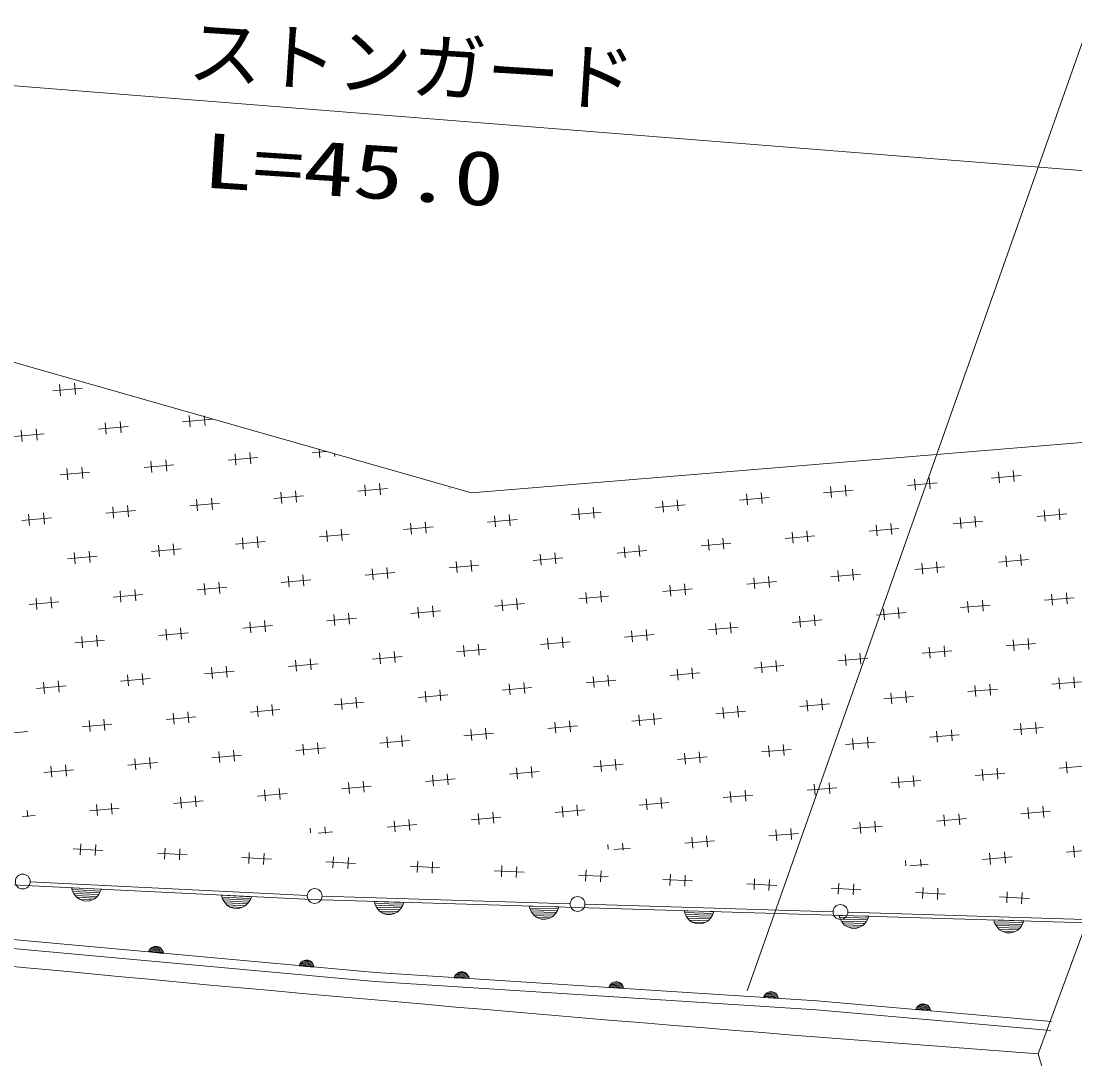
# Model space of a CAD drawing. Units: millimetres, scale not verified. Extents: x -14352 to 625648, y -196871 to 163129.
# Drawn here: x 427828 to 463173, y 61034 to 95859 of the extents above; entities that cross this region are included whole.
import ezdxf
from ezdxf.enums import TextEntityAlignment as Align

# ---------------------------------------------------------------- set-up
doc = ezdxf.new("R2010")
doc.units = ezdxf.units.MM
doc.header["$LTSCALE"] = 1000
doc.layers.add('S-BGD', color=1, linetype='Continuous', lineweight=13)
doc.layers.add('S-BGD-HTXT', color=6, linetype='Continuous', lineweight=13)
doc.styles.add('ＭＳ ゴシック', font='')
doc.styles.get('ＭＳ ゴシック').set_extended_font_data('MS Gothic')

msp = doc.modelspace()

# ---------------------------------------------------------------- linework, layer by layer
at = {"layer": 'S-BGD'}
for p, q in [((421726, 94151), (466857, 90574)), ((423833, 85473), (442932, 80031)), ((428889, 83449), (429885, 83536)), ((429154, 83286), (429121, 83660)), ((429619, 83704), (429652, 83330)), ((430686, 82001), (430653, 82374)), ((431151, 82418), (431184, 82044)), ((433238, 82410), (434235, 82497)), ((433504, 82247), (433471, 82621)), ((433974, 82609), (434002, 82291)), ((427603, 81917), (428599, 82004)), ((427868, 81754), (427836, 82128)), ((428334, 82172), (428366, 81798)), ((430421, 82163), (431417, 82251)), ((442932, 80031), (466017, 81930)), ((435036, 80962), (435003, 81335)), ((435501, 81379), (435534, 81005)), ((437588, 81371), (438060, 81412)), ((437853, 81208), (437830, 81480)), ((438345, 81329), (438351, 81252)), ((431953, 80878), (432949, 80965)), ((432218, 80715), (432185, 81089)), ((432683, 81133), (432716, 80759)), ((434771, 81124), (435767, 81212)), ((429135, 80631), (430131, 80718)), ((429400, 80469), (429368, 80842)), ((429866, 80886), (429898, 80512)), ((460376, 80526), (461372, 80613)), ((460641, 80363), (460609, 80737)), ((461107, 80780), (461139, 80407)), ((439385, 79923), (439353, 80296)), ((439851, 80340), (439884, 79966)), ((455006, 79870), (454973, 80244)), ((455471, 80287), (455504, 79914)), ((457558, 80279), (458555, 80366)), ((457824, 80117), (457791, 80490)), ((458289, 80534), (458322, 80160)), ((436303, 79839), (437299, 79926)), ((436568, 79676), (436535, 80050)), ((437033, 80093), (437066, 79720)), ((439120, 80085), (440116, 80173)), ((442203, 80169), (442200, 80199)), ((452188, 79624), (452156, 79997)), ((452654, 80041), (452686, 79667)), ((454741, 80033), (455737, 80120)), ((430932, 79183), (430900, 79557)), ((431398, 79600), (431431, 79227)), ((433485, 79592), (434481, 79679)), ((433750, 79430), (433717, 79803)), ((434216, 79847), (434248, 79473)), ((447018, 79548), (447051, 79174)), ((449105, 79539), (450102, 79627)), ((449371, 79377), (449338, 79751)), ((449836, 79794), (449869, 79421)), ((451923, 79786), (452919, 79873)), ((427850, 79099), (428846, 79186)), ((428115, 78937), (428082, 79310)), ((428580, 79354), (428613, 78980)), ((430667, 79346), (431663, 79433)), ((443735, 78884), (443703, 79257)), ((444201, 79301), (444233, 78927)), ((446288, 79293), (447284, 79380)), ((446553, 79130), (446520, 79504)), ((459356, 78831), (459323, 79205)), ((459821, 79248), (459854, 78875)), ((461908, 79240), (462904, 79327)), ((462173, 79078), (462141, 79451)), ((462639, 79495), (462671, 79121)), ((440652, 78800), (441649, 78887)), ((440918, 78637), (440885, 79011)), ((441383, 79054), (441416, 78681)), ((443470, 79046), (444466, 79134)), ((456273, 78747), (457269, 78834)), ((456538, 78584), (456505, 78958)), ((457003, 79002), (457036, 78628)), ((459090, 78994), (460087, 79081)), ((435282, 78144), (435250, 78518)), ((435748, 78561), (435780, 78188)), ((437835, 78553), (438831, 78640)), ((438100, 78391), (438067, 78764)), ((438565, 78808), (438598, 78434)), ((451368, 78509), (451401, 78135)), ((453455, 78500), (454451, 78588)), ((453720, 78338), (453688, 78712)), ((454186, 78755), (454218, 78382)), ((432199, 78060), (433196, 78147)), ((432465, 77898), (432432, 78271)), ((432930, 78315), (432963, 77941)), ((435017, 78307), (436013, 78394)), ((448085, 77845), (448052, 78218)), ((448550, 78262), (448583, 77888)), ((450637, 78254), (451634, 78341)), ((450903, 78091), (450870, 78465)), ((429382, 77814), (430378, 77901)), ((429647, 77651), (429614, 78025)), ((430112, 78068), (430145, 77695)), ((442915, 77769), (442948, 77395)), ((445002, 77761), (445998, 77848)), ((445267, 77598), (445235, 77972)), ((445733, 78015), (445765, 77642)), ((447820, 78007), (448816, 78095)), ((460623, 77708), (461619, 77795)), ((460888, 77545), (460855, 77919)), ((461353, 77963), (461386, 77589)), ((439632, 77105), (439599, 77479)), ((440097, 77522), (440130, 77149)), ((442184, 77514), (443181, 77601)), ((442450, 77352), (442417, 77725)), ((455252, 77052), (455220, 77426)), ((455718, 77470), (455751, 77096)), ((457805, 77461), (458801, 77549)), ((458070, 77299), (458037, 77673)), ((458535, 77716), (458568, 77343)), ((436549, 77021), (437545, 77108)), ((436814, 76859), (436782, 77232)), ((437280, 77276), (437312, 76902)), ((439367, 77268), (440363, 77355)), ((452170, 76968), (453166, 77056)), ((452435, 76806), (452402, 77179)), ((452900, 77223), (452933, 76849)), ((454987, 77215), (455983, 77302)), ((431179, 76366), (431146, 76739)), ((431644, 76783), (431677, 76409)), ((433732, 76775), (434728, 76862)), ((433997, 76612), (433964, 76986)), ((434462, 77029), (434495, 76656)), ((447265, 76730), (447298, 76356)), ((449352, 76722), (450348, 76809)), ((449617, 76559), (449584, 76933)), ((450082, 76976), (450115, 76603)), ((428096, 76282), (429092, 76369)), ((428361, 76119), (428329, 76493)), ((428827, 76536), (428859, 76163)), ((430914, 76528), (431910, 76615)), ((443982, 76066), (443949, 76440)), ((444447, 76483), (444480, 76110)), ((446534, 76475), (447530, 76562)), ((446799, 76313), (446767, 76686)), ((459602, 76013), (459569, 76387)), ((460068, 76431), (460100, 76057)), ((462155, 76422), (463151, 76510)), ((462420, 76260), (462387, 76634)), ((462885, 76677), (462918, 76304)), ((440899, 75982), (441895, 76069)), ((441164, 75820), (441131, 76193)), ((441630, 76237), (441662, 75863)), ((443717, 76229), (444713, 76316)), ((456519, 75929), (457516, 76017)), ((456785, 75767), (456752, 76140)), ((457250, 76184), (457283, 75810)), ((459337, 76176), (460333, 76263)), ((435529, 75327), (435496, 75700)), ((435994, 75744), (436027, 75370)), ((438081, 75736), (439077, 75823)), ((438346, 75573), (438314, 75947)), ((438812, 75990), (438845, 75617)), ((451149, 75274), (451117, 75647)), ((451615, 75691), (451647, 75317)), ((453702, 75683), (454698, 75770)), ((453967, 75520), (453934, 75894)), ((454432, 75937), (454465, 75564)), ((432446, 75243), (433442, 75330)), ((432711, 75080), (432678, 75454)), ((433177, 75497), (433209, 75124)), ((435264, 75489), (436260, 75576)), ((448332, 75027), (448299, 75401)), ((448797, 75444), (448830, 75071)), ((450884, 75436), (451880, 75523)), ((429628, 74996), (430624, 75083)), ((429893, 74833), (429861, 75207)), ((430359, 75251), (430392, 74877)), ((443162, 74951), (443194, 74578)), ((445249, 74943), (446245, 75030)), ((445514, 74781), (445481, 75154)), ((445979, 75198), (446012, 74824)), ((448066, 75190), (449063, 75277)), ((460869, 74890), (461865, 74977)), ((461134, 74728), (461102, 75101)), ((461600, 75145), (461632, 74771)), ((439879, 74288), (439846, 74661)), ((440344, 74705), (440377, 74331)), ((442431, 74697), (443427, 74784)), ((442696, 74534), (442664, 74908)), ((455499, 74235), (455466, 74608)), ((455964, 74652), (455997, 74278)), ((458051, 74644), (459048, 74731)), ((458317, 74481), (458284, 74855)), ((458782, 74898), (458815, 74525)), ((436796, 74204), (437792, 74291)), ((437061, 74041), (437028, 74415)), ((437526, 74458), (437559, 74085)), ((439613, 74450), (440610, 74537)), ((452416, 74151), (453412, 74238)), ((452681, 73988), (452649, 74362)), ((453147, 74405), (453179, 74032)), ((455234, 74397), (456230, 74484)), ((431426, 73548), (431393, 73922)), ((431891, 73965), (431924, 73592)), ((433978, 73957), (434974, 74044)), ((434243, 73794), (434211, 74168)), ((434709, 74212), (434741, 73838)), ((447511, 73912), (447544, 73539)), ((449598, 73904), (450595, 73991)), ((449864, 73742), (449831, 74115)), ((450329, 74159), (450362, 73785)), ((428343, 73464), (429339, 73551)), ((428608, 73301), (428575, 73675)), ((429073, 73719), (429106, 73345)), ((431160, 73710), (432157, 73798)), ((444228, 73249), (444196, 73622)), ((444694, 73666), (444726, 73292)), ((446781, 73658), (447777, 73745)), ((447046, 73495), (447013, 73869)), ((459849, 73196), (459816, 73569)), ((460314, 73613), (460347, 73239)), ((462401, 73605), (463397, 73692)), ((462666, 73442), (462634, 73816)), ((463132, 73859), (463164, 73486)), ((439058, 73173), (439091, 72799)), ((441145, 73165), (442142, 73252)), ((441411, 73002), (441378, 73376)), ((441876, 73419), (441909, 73046)), ((443963, 73411), (444959, 73498)), ((456766, 73112), (457762, 73199)), ((457031, 72949), (456998, 73323)), ((457496, 73366), (457529, 72993)), ((459584, 73358), (460580, 73445)), ((435775, 72509), (435743, 72882)), ((436241, 72926), (436273, 72552)), ((438328, 72918), (439324, 73005)), ((438593, 72755), (438560, 73129)), ((451396, 72456), (451363, 72830)), ((451861, 72873), (451894, 72500)), ((453948, 72865), (454944, 72952)), ((454213, 72703), (454181, 73076)), ((454679, 73120), (454711, 72746)), ((432692, 72425), (433689, 72512)), ((432958, 72262), (432925, 72636)), ((433423, 72680), (433456, 72306)), ((435510, 72671), (436506, 72759)), ((448313, 72372), (449309, 72459)), ((448578, 72210), (448545, 72583)), ((449043, 72627), (449076, 72253)), ((451131, 72619), (452127, 72706)), ((429875, 72178), (430871, 72265)), ((430140, 72016), (430107, 72389)), ((430605, 72433), (430638, 72059)), ((443408, 72134), (443441, 71760)), ((445495, 72125), (446491, 72213)), ((445760, 71963), (445728, 72337)), ((446226, 72380), (446259, 72007)), ((461116, 72073), (462112, 72160)), ((461381, 71910), (461348, 72284)), ((461846, 72327), (461879, 71954)), ((427057, 71932), (428053, 72019)), ((440125, 71470), (440092, 71843)), ((440591, 71887), (440623, 71513)), ((442678, 71879), (443674, 71966)), ((442943, 71716), (442910, 72090)), ((455746, 71417), (455713, 71791)), ((456211, 71834), (456244, 71461)), ((458298, 71826), (459294, 71913)), ((458563, 71664), (458530, 72037)), ((459029, 72081), (459061, 71707)), ((437042, 71386), (438038, 71473)), ((437307, 71223), (437275, 71597)), ((437773, 71641), (437806, 71267)), ((439860, 71632), (440856, 71720)), ((452663, 71333), (453659, 71420)), ((452928, 71171), (452895, 71544)), ((453393, 71588), (453426, 71214)), ((455480, 71580), (456477, 71667)), ((431672, 70730), (431639, 71104)), ((432138, 71147), (432170, 70774)), ((434225, 71139), (435221, 71226)), ((434490, 70977), (434457, 71350)), ((434955, 71394), (434988, 71020)), ((447293, 70677), (447260, 71051)), ((447758, 71095), (447791, 70721)), ((449845, 71086), (450841, 71174)), ((450110, 70924), (450077, 71298)), ((450576, 71341), (450608, 70968)), ((428589, 70646), (429585, 70733)), ((428854, 70484), (428822, 70857)), ((429320, 70901), (429353, 70527)), ((431407, 70893), (432403, 70980)), ((444475, 70431), (444442, 70804)), ((444940, 70848), (444973, 70474)), ((447027, 70840), (448024, 70927)), ((460095, 70378), (460063, 70752)), ((460561, 70795), (460593, 70422)), ((462648, 70787), (463644, 70874)), ((462913, 70625), (462880, 70998)), ((439305, 70355), (439338, 69981)), ((441392, 70347), (442388, 70434)), ((441657, 70184), (441625, 70558)), ((442123, 70602), (442155, 70228)), ((444210, 70593), (445206, 70681)), ((457012, 70294), (458009, 70381)), ((457278, 70132), (457245, 70505)), ((457743, 70549), (457776, 70175)), ((459830, 70541), (460826, 70628)), ((436022, 69691), (435989, 70065)), ((436487, 70108), (436520, 69735)), ((438574, 70100), (439571, 70187)), ((438840, 69938), (438807, 70311)), ((451642, 69638), (451610, 70012)), ((452108, 70056), (452140, 69682)), ((454195, 70047), (455191, 70135)), ((454460, 69885), (454427, 70259)), ((454925, 70302), (454958, 69929)), ((432939, 69607), (433935, 69694)), ((433204, 69445), (433172, 69818)), ((433670, 69862), (433702, 69488)), ((435757, 69854), (436753, 69941)), ((448559, 69554), (449556, 69642)), ((448825, 69392), (448792, 69765)), ((449290, 69809), (449323, 69435)), ((451377, 69801), (452373, 69888)), ((428034, 69369), (428053, 69153)), ((430121, 69361), (431118, 69448)), ((430387, 69198), (430354, 69572)), ((430852, 69615), (430885, 69242)), ((443655, 69316), (443687, 68942)), ((445742, 69308), (446738, 69395)), ((446007, 69145), (445974, 69519)), ((446472, 69562), (446505, 69189)), ((461362, 69255), (462358, 69342)), ((461627, 69093), (461595, 69466)), ((462093, 69510), (462125, 69136)), ((427864, 69163), (428300, 69201)), ((440372, 68652), (440339, 69026)), ((440837, 69069), (440870, 68696)), ((442924, 69061), (443920, 69148)), ((443189, 68899), (443157, 69272)), ((455992, 68599), (455959, 68973)), ((456457, 69017), (456490, 68643)), ((458545, 69008), (459541, 69096)), ((458810, 68846), (458777, 69220)), ((459275, 69263), (459308, 68890)), ((437535, 68626), (437521, 68779)), ((437787, 68612), (438285, 68655)), ((438019, 68823), (438039, 68598)), ((440106, 68815), (441103, 68902)), ((452909, 68515), (453905, 68603)), ((453174, 68353), (453142, 68726)), ((453640, 68770), (453672, 68396)), ((455727, 68762), (456723, 68849)), ((429815, 67882), (429834, 68256)), ((430334, 68230), (430314, 67856)), ((447521, 68071), (447506, 68233)), ((448004, 68277), (448025, 68043)), ((450092, 68269), (451088, 68356)), ((450357, 68106), (450324, 68480)), ((450822, 68523), (450855, 68150)), ((430574, 68033), (429575, 68085)), ((433398, 67886), (432400, 67938)), ((432639, 67735), (432659, 68110)), ((433158, 68084), (433139, 67709)), ((435464, 67588), (435483, 67963)), ((435983, 67937), (435963, 67562)), ((447711, 68061), (448270, 68109)), ((460342, 67560), (460309, 67934)), ((460807, 67978), (460840, 67604)), ((462894, 67969), (463890, 68057)), ((463159, 67807), (463127, 68181)), ((436223, 67739), (435224, 67791)), ((439048, 67592), (438049, 67644)), ((438289, 67442), (438308, 67816)), ((438807, 67790), (438788, 67416)), ((441113, 67295), (441133, 67669)), ((441632, 67643), (441613, 67269)), ((443938, 67148), (443957, 67522)), ((457506, 67516), (457491, 67687)), ((457635, 67509), (458255, 67564)), ((457990, 67731), (458011, 67488)), ((460077, 67723), (461073, 67810)), ((417447, 67381), (437567, 66378)), ((441872, 67446), (440873, 67497)), ((444697, 67299), (443698, 67351)), ((444457, 67496), (444437, 67122)), ((447521, 67152), (446523, 67204)), ((446762, 67001), (446782, 67376)), ((447281, 67350), (447262, 66975)), ((449587, 66854), (449607, 67229)), ((450106, 67203), (450086, 66828)), ((428134, 66975), (437424, 66514)), ((450346, 67005), (449347, 67057)), ((453171, 66858), (452172, 66910)), ((452412, 66708), (452431, 67082)), ((452931, 67056), (452911, 66682)), ((455236, 66561), (455256, 66935)), ((455755, 66909), (455736, 66535)), ((429554, 66662), (429522, 66779)), ((429522, 66779), (430521, 66729)), ((430493, 66668), (429544, 66715)), ((429609, 66562), (429554, 66662)), ((429566, 66651), (430465, 66607)), ((430424, 66546), (429603, 66587)), ((429701, 66447), (429609, 66562)), ((429645, 66522), (430371, 66486)), ((430308, 66427), (429704, 66457)), ((430413, 66522), (430310, 66417)), ((430475, 66616), (430413, 66522)), ((430521, 66729), (430475, 66616)), ((434584, 66411), (434553, 66528)), ((434553, 66528), (435551, 66478)), ((435523, 66417), (434574, 66464)), ((435551, 66478), (435506, 66366)), ((437923, 66494), (446241, 66240)), ((455995, 66712), (454997, 66763)), ((458820, 66565), (457821, 66617)), ((458061, 66414), (458080, 66788)), ((458580, 66762), (458560, 66388)), ((461644, 66418), (460646, 66470)), ((460886, 66267), (460905, 66642)), ((461404, 66616), (461385, 66241)), ((429808, 66382), (429701, 66447)), ((429923, 66338), (429808, 66382)), ((429818, 66389), (430190, 66370)), ((430078, 66331), (429923, 66338)), ((430198, 66362), (430078, 66331)), ((430310, 66417), (430198, 66362)), ((434639, 66311), (434584, 66411)), ((434596, 66401), (435495, 66356)), ((435455, 66295), (434633, 66336)), ((434731, 66196), (434639, 66311)), ((434675, 66272), (435401, 66236)), ((434838, 66131), (434731, 66196)), ((435338, 66176), (434734, 66206)), ((434954, 66088), (434838, 66131)), ((434848, 66138), (435220, 66119)), ((435228, 66112), (435108, 66080)), ((435340, 66166), (435228, 66112)), ((435443, 66271), (435340, 66166)), ((435506, 66366), (435443, 66271)), ((437567, 66378), (463557, 65606)), ((439700, 66200), (439666, 66316)), ((439666, 66316), (440666, 66286)), ((440639, 66224), (439689, 66252)), ((439757, 66100), (439700, 66200)), ((439712, 66189), (440612, 66162)), ((440573, 66101), (439751, 66125)), ((439852, 65987), (439757, 66100)), ((440622, 66172), (440562, 66076)), ((440666, 66286), (440622, 66172)), ((444898, 66045), (444864, 66161)), ((444864, 66161), (445864, 66132)), ((445837, 66070), (444887, 66098)), ((445864, 66132), (445820, 66018)), ((446741, 66225), (455059, 65970)), ((439716, 63930), (418362, 65873)), ((435108, 66080), (434954, 66088)), ((439794, 66062), (440521, 66040)), ((439960, 65924), (439852, 65987)), ((440459, 65979), (439854, 65997)), ((440076, 65883), (439960, 65924)), ((439970, 65931), (440342, 65920)), ((440231, 65879), (440076, 65883)), ((440350, 65913), (440231, 65879)), ((440461, 65969), (440350, 65913)), ((440562, 66076), (440461, 65969)), ((444955, 65946), (444898, 66045)), ((444910, 66035), (445810, 66008)), ((445771, 65947), (444949, 65971)), ((445050, 65833), (444955, 65946)), ((444992, 65907), (445719, 65886)), ((445158, 65770), (445050, 65833)), ((445657, 65825), (445052, 65843)), ((445274, 65729), (445158, 65770)), ((445168, 65777), (445540, 65766)), ((445548, 65758), (445429, 65724)), ((445659, 65815), (445548, 65758)), ((445760, 65922), (445659, 65815)), ((445820, 66018), (445760, 65922)), ((450096, 65891), (450062, 66007)), ((450062, 66007), (451062, 65977)), ((451035, 65915), (450085, 65944)), ((450153, 65792), (450096, 65891)), ((450108, 65880), (451008, 65854)), ((450969, 65792), (450147, 65817)), ((450248, 65679), (450153, 65792)), ((450190, 65753), (450917, 65731)), ((450958, 65768), (450857, 65661)), ((451018, 65863), (450958, 65768)), ((451062, 65977), (451018, 65863)), ((455294, 65736), (455260, 65852)), ((455260, 65852), (456260, 65823)), ((456233, 65761), (455283, 65789)), ((455559, 65955), (463877, 65701)), ((456260, 65823), (456216, 65709)), ((445429, 65724), (445274, 65729)), ((450356, 65615), (450248, 65679)), ((450855, 65671), (450250, 65689)), ((450472, 65574), (450356, 65615)), ((450366, 65623), (450738, 65612)), ((450627, 65570), (450472, 65574)), ((450746, 65604), (450627, 65570)), ((450857, 65661), (450746, 65604)), ((455351, 65637), (455294, 65736)), ((455306, 65726), (456206, 65699)), ((456167, 65638), (455345, 65662)), ((455446, 65524), (455351, 65637)), ((455388, 65599), (456115, 65577)), ((455554, 65461), (455446, 65524)), ((456053, 65516), (455448, 65534)), ((455670, 65420), (455554, 65461)), ((455564, 65468), (455936, 65457)), ((455825, 65416), (455670, 65420)), ((455944, 65450), (455825, 65416)), ((456055, 65506), (455944, 65450)), ((456156, 65613), (456055, 65506)), ((456216, 65709), (456156, 65613)), ((460492, 65582), (460458, 65698)), ((460458, 65698), (461458, 65668)), ((461431, 65607), (460481, 65635)), ((460549, 65483), (460492, 65582)), ((460505, 65572), (461404, 65545)), ((461365, 65484), (460543, 65508)), ((460644, 65370), (460549, 65483)), ((460586, 65444), (461313, 65423)), ((461354, 65459), (461253, 65352)), ((461414, 65555), (461354, 65459)), ((461458, 65668), (461414, 65555)), ((463557, 65606), (461940, 61204)), ((460752, 65307), (460644, 65370)), ((461251, 65362), (460646, 65380)), ((460868, 65266), (460752, 65307)), ((460762, 65314), (461134, 65303)), ((461023, 65261), (460868, 65266)), ((461142, 65295), (461023, 65261)), ((461253, 65352), (461142, 65295)), ((432128, 64678), (432161, 64724)), ((432582, 64642), (432134, 64683)), ((432155, 64712), (432565, 64675)), ((432161, 64724), (432215, 64774)), ((432545, 64708), (432183, 64741)), ((432215, 64774), (432272, 64799)), ((432216, 64769), (432517, 64742)), ((432272, 64799), (432333, 64813)), ((432461, 64778), (432276, 64795)), ((432333, 64813), (432410, 64806)), ((432410, 64806), (432467, 64782)), ((432467, 64782), (432519, 64747)), ((432519, 64747), (432562, 64688)), ((432562, 64688), (432588, 64636)), ((432103, 64623), (432128, 64678)), ((432601, 64577), (432103, 64623)), ((432119, 64653), (432592, 64610)), ((432588, 64636), (432601, 64577)), ((437266, 64315), (437323, 64340)), ((437323, 64340), (437384, 64353)), ((437512, 64319), (437327, 64336)), ((437384, 64353), (437461, 64346)), ((437461, 64346), (437518, 64322)), ((437154, 64163), (437179, 64218)), ((437652, 64118), (437154, 64163)), ((437169, 64193), (437642, 64150)), ((437179, 64218), (437212, 64264)), ((437633, 64182), (437185, 64223)), ((437206, 64252), (437616, 64215)), ((437212, 64264), (437266, 64315)), ((437596, 64248), (437234, 64281)), ((437267, 64310), (437568, 64282)), ((437518, 64322), (437570, 64287)), ((437570, 64287), (437613, 64228)), ((437613, 64228), (437639, 64177)), ((437639, 64177), (437652, 64118)), ((454528, 62980), (439716, 63930)), ((442356, 63760), (442380, 63817)), ((442855, 63728), (442356, 63760)), ((442371, 63791), (442845, 63760)), ((442380, 63817), (442412, 63863)), ((442834, 63792), (442385, 63821)), ((442406, 63851), (442817, 63825)), ((442412, 63863), (442464, 63915)), ((442796, 63858), (442433, 63881)), ((442464, 63915), (442521, 63942)), ((442465, 63910), (442767, 63891)), ((442521, 63942), (442581, 63957)), ((442710, 63926), (442524, 63938)), ((442581, 63957), (442658, 63952)), ((442658, 63952), (442715, 63929)), ((442715, 63929), (442768, 63896)), ((442768, 63896), (442814, 63838)), ((442814, 63838), (442840, 63787)), ((442840, 63787), (442855, 63728)), ((447707, 63609), (447767, 63624)), ((447767, 63624), (447845, 63619)), ((447543, 63428), (447567, 63484)), ((448042, 63396), (447543, 63428)), ((447558, 63458), (448032, 63428)), ((447567, 63484), (447598, 63531)), ((448021, 63460), (447572, 63489)), ((447593, 63519), (448003, 63492)), ((447598, 63531), (447651, 63582)), ((447983, 63525), (447620, 63548)), ((447651, 63582), (447707, 63609)), ((447652, 63577), (447953, 63558)), ((447897, 63593), (447711, 63605)), ((447845, 63619), (447902, 63596)), ((447902, 63596), (447955, 63563)), ((447955, 63563), (448000, 63505)), ((448000, 63505), (448027, 63454)), ((448027, 63454), (448042, 63396)), ((452837, 63250), (452894, 63276)), ((452894, 63276), (452954, 63291)), ((453083, 63260), (452898, 63272)), ((452954, 63291), (453031, 63286)), ((453031, 63286), (453089, 63264)), ((452730, 63095), (452753, 63151)), ((453229, 63063), (452730, 63095)), ((452744, 63126), (453218, 63095)), ((452753, 63151), (452785, 63198)), ((453208, 63127), (452759, 63156)), ((452779, 63186), (453190, 63160)), ((452785, 63198), (452837, 63250)), ((453169, 63192), (452806, 63215)), ((452838, 63245), (453140, 63225)), ((453089, 63264), (453142, 63230)), ((453142, 63230), (453187, 63172)), ((453187, 63172), (453214, 63122)), ((453214, 63122), (453229, 63063)), ((462388, 62289), (454528, 62980)), ((457838, 62689), (457863, 62744)), ((458336, 62645), (457838, 62689)), ((457853, 62719), (458326, 62677)), ((457863, 62744), (457896, 62790)), ((458317, 62709), (457868, 62749)), ((457890, 62778), (458299, 62742)), ((457896, 62790), (457949, 62841)), ((458280, 62775), (457917, 62807)), ((457949, 62841), (458007, 62866)), ((457950, 62836), (458251, 62809)), ((458007, 62866), (458067, 62880)), ((458196, 62846), (458010, 62862)), ((458067, 62880), (458144, 62873)), ((458144, 62873), (458201, 62849)), ((458201, 62849), (458253, 62814)), ((458253, 62814), (458297, 62755)), ((458297, 62755), (458322, 62704)), ((458322, 62704), (458336, 62645)), ((461940, 61204), (462983, 57716))]:
    msp.add_line(p, q, dxfattribs=at)
for centre in [(427885, 66987), (437673, 66502), (446491, 66232), (455309, 65963)]:
    msp.add_circle(centre, 249, dxfattribs=at)
msp.add_arc((574195, 1578563), 1521506, 263.28174, 265.76892, dxfattribs=at)
at = {"layer": 'S-BGD-HTXT'}
for p, q in [((452182, 63317), (463672, 95859)), ((418330, 65575), (439693, 63631)), ((439693, 63631), (454506, 62681)), ((454506, 62681), (462362, 61990))]:
    msp.add_line(p, q, dxfattribs=at)

# ---------------------------------------------------------------- texts
at = {"layer": 'S-BGD-HTXT', "style": 'ＭＳ ゴシック'}
msp.add_text('ストンガード', height=1833, rotation=356.3, dxfattribs=at).set_placement((433350, 93401), align=Align.BOTTOM_LEFT)
at = {"layer": 'S-BGD-HTXT', "style": 'ＭＳ ゴシック', "width": 1.35}
msp.add_text('L=45.0', height=1833, rotation=356.3, dxfattribs=at).set_placement((433846, 89731), align=Align.BOTTOM_LEFT)

doc.saveas('drawing.dxf')
